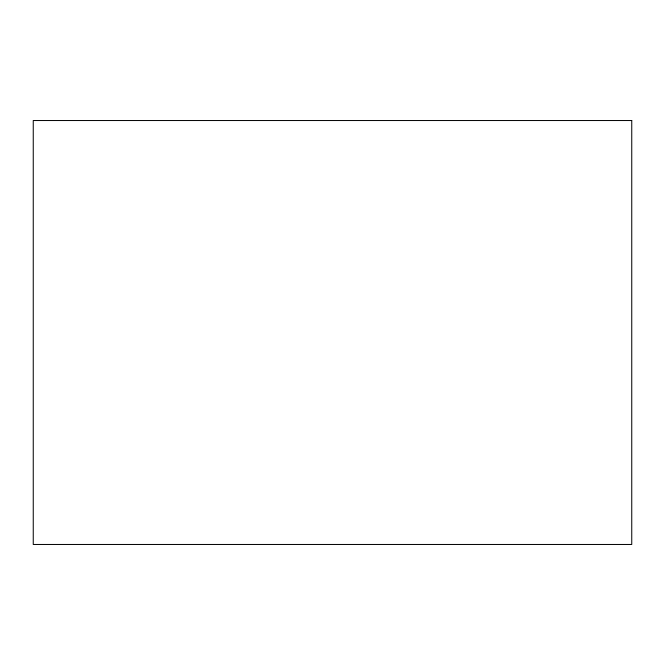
<?xml version="1.0" encoding="UTF-8"?>
<svg xmlns="http://www.w3.org/2000/svg" width="665" height="665" viewBox="0 0 665 665"><rect width="100%" height="100%" fill="white"/><g stroke="black" fill="none" stroke-linecap="round" stroke-linejoin="round"><path stroke-width="1" d="M631.75 120.531L33.25 120.531L33.25 544.469L631.75 544.469L631.75 120.531"/></g></svg>
